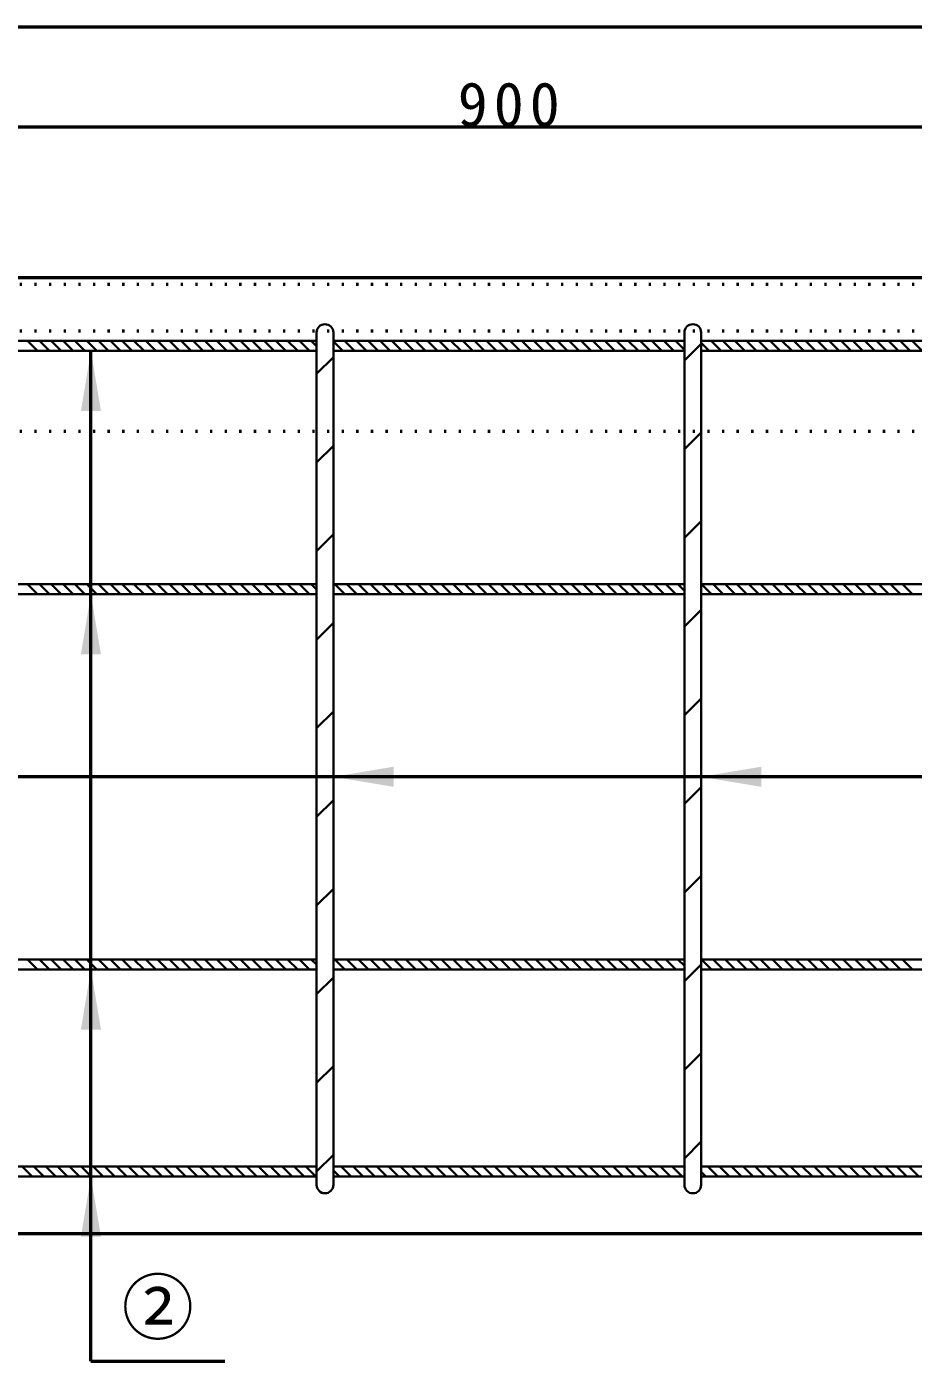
# Model space of a CAD drawing. Units: millimetres, scale not verified. Extents: x -2102 to 2102, y -1485 to 1485.
# Drawn here: x 1043 to 1574, y -552 to 246 of the extents above; entities that cross this region are included whole.
import ezdxf
from ezdxf.enums import TextEntityAlignment as Align

# ---------------------------------------------------------------- set-up
doc = ezdxf.new("R2010")
doc.units = ezdxf.units.MM
doc.header["$LTSCALE"] = 5
doc.linetypes.add('DOTTED', pattern=[1.75, 0.25, -1.5])
doc.layers.add('0-0_V-nasSTD', color=7, linetype='Continuous', lineweight=35)
doc.layers.add('0-1_0', color=7, linetype='Continuous', lineweight=50)
doc.styles.add('ＭＳ ゴシック', font='')
doc.styles.get('ＭＳ ゴシック').set_extended_font_data('MS Gothic')

msp = doc.modelspace()

# ---------------------------------------------------------------- linework, layer by layer
at = {"layer": '0-0_V-nasSTD'}
for p, q in [((946.85, 58.38), (1216.85, 58.38)), ((1043.966, 58.38), (1049.966, 52.38)), ((1051.037, 58.38), (1057.037, 52.38)), ((1058.108, 58.38), (1064.108, 52.38)), ((1065.179, 58.38), (1071.179, 52.38)), ((1072.25, 58.38), (1078.25, 52.38)), ((1079.321, 58.38), (1085.321, 52.38)), ((1086.392, 58.38), (1092.392, 52.38)), ((1093.463, 58.38), (1099.463, 52.38)), ((1100.534, 58.38), (1106.534, 52.38)), ((1107.605, 58.38), (1113.605, 52.38)), ((1114.677, 58.38), (1120.677, 52.38)), ((1121.748, 58.38), (1127.748, 52.38)), ((1128.819, 58.38), (1134.819, 52.38)), ((1135.89, 58.38), (1141.89, 52.38)), ((1142.961, 58.38), (1148.961, 52.38)), ((1150.032, 58.38), (1156.032, 52.38)), ((1157.103, 58.38), (1163.103, 52.38)), ((1164.174, 58.38), (1170.174, 52.38)), ((1171.245, 58.38), (1177.245, 52.38)), ((1178.316, 58.38), (1184.316, 52.38)), ((1185.387, 58.38), (1191.387, 52.38)), ((1192.458, 58.38), (1198.458, 52.38)), ((1199.529, 58.38), (1205.529, 52.38)), ((1206.6, 58.38), (1212.6, 52.38)), ((1213.671, 58.38), (1216.85, 55.202)), ((1216.85, -446.62), (1216.85, 63.38)), ((1226.85, 63.38), (1226.85, -446.62)), ((1226.85, 58.38), (1436.85, 58.38)), ((1226.85, 58.044), (1232.514, 52.38)), ((1233.585, 58.38), (1239.585, 52.38)), ((1240.656, 58.38), (1246.656, 52.38)), ((1247.727, 58.38), (1253.727, 52.38)), ((1254.798, 58.38), (1260.798, 52.38)), ((1261.87, 58.38), (1267.87, 52.38)), ((1268.941, 58.38), (1274.941, 52.38)), ((1276.012, 58.38), (1282.012, 52.38)), ((1283.083, 58.38), (1289.083, 52.38)), ((1290.154, 58.38), (1296.154, 52.38)), ((1297.225, 58.38), (1303.225, 52.38)), ((1304.296, 58.38), (1310.296, 52.38)), ((1311.367, 58.38), (1317.367, 52.38)), ((1318.438, 58.38), (1324.438, 52.38)), ((1325.509, 58.38), (1331.509, 52.38)), ((1332.58, 58.38), (1338.58, 52.38)), ((1339.651, 58.38), (1345.651, 52.38)), ((1346.722, 58.38), (1352.722, 52.38)), ((1353.793, 58.38), (1359.793, 52.38)), ((1360.864, 58.38), (1366.864, 52.38)), ((1367.936, 58.38), (1373.936, 52.38)), ((1375.007, 58.38), (1381.007, 52.38)), ((1382.078, 58.38), (1388.078, 52.38)), ((1389.149, 58.38), (1395.149, 52.38)), ((1396.22, 58.38), (1402.22, 52.38)), ((1403.291, 58.38), (1409.291, 52.38)), ((1410.362, 58.38), (1416.362, 52.38)), ((1417.433, 58.38), (1423.433, 52.38)), ((1424.504, 58.38), (1430.504, 52.38)), ((1431.575, 58.38), (1436.85, 53.105)), ((1436.85, -446.62), (1436.85, 63.38)), ((1436.85, 46.596), (1446.85, 56.596)), ((1446.85, 63.38), (1446.85, -446.62)), ((1446.85, 58.38), (1651.85, 58.38)), ((1446.85, 57.247), (1451.717, 52.38)), ((1452.788, 58.38), (1458.788, 52.38)), ((1459.859, 58.38), (1465.859, 52.38)), ((1466.931, 58.38), (1472.931, 52.38)), ((1474.002, 58.38), (1480.002, 52.38)), ((1481.073, 58.38), (1487.073, 52.38)), ((1488.144, 58.38), (1494.144, 52.38)), ((1495.215, 58.38), (1501.215, 52.38)), ((1502.286, 58.38), (1508.286, 52.38)), ((1509.357, 58.38), (1515.357, 52.38)), ((1516.428, 58.38), (1522.428, 52.38)), ((1523.499, 58.38), (1529.499, 52.38)), ((1530.57, 58.38), (1536.57, 52.38)), ((1537.641, 58.38), (1543.641, 52.38)), ((1544.712, 58.38), (1550.712, 52.38)), ((1551.783, 58.38), (1557.783, 52.38)), ((1558.854, 58.38), (1564.854, 52.38)), ((1565.925, 58.38), (1571.925, 52.38)), ((1572.997, 58.38), (1578.997, 52.38)), ((946.85, 52.38), (1216.85, 52.38)), ((1216.85, 38.728), (1226.85, 48.728)), ((1436.85, 52.38), (1226.85, 52.38)), ((1446.85, 52.38), (1651.85, 52.38)), ((1436.85, -6.437), (1446.85, 3.563)), ((1216.85, -14.305), (1226.85, -4.305)), ((1436.85, -59.47), (1446.85, -49.47)), ((1216.85, -67.338), (1226.85, -57.338)), ((946.85, -87.174), (1216.85, -87.174)), ((1043.966, -87.174), (1049.966, -93.174)), ((1051.037, -87.174), (1057.037, -93.174)), ((1058.108, -87.174), (1064.108, -93.174)), ((1065.179, -87.174), (1071.179, -93.174)), ((1072.25, -87.174), (1078.25, -93.174)), ((1079.321, -87.174), (1085.321, -93.174)), ((1086.392, -87.174), (1092.392, -93.174)), ((1093.463, -87.174), (1099.463, -93.174)), ((1100.534, -87.174), (1106.534, -93.174)), ((1107.605, -87.174), (1113.605, -93.174)), ((1114.677, -87.174), (1120.677, -93.174)), ((1121.748, -87.174), (1127.748, -93.174)), ((1128.819, -87.174), (1134.819, -93.174)), ((1135.89, -87.174), (1141.89, -93.174)), ((1142.961, -87.174), (1148.961, -93.174)), ((1150.032, -87.174), (1156.032, -93.174)), ((1157.103, -87.174), (1163.103, -93.174)), ((1164.174, -87.174), (1170.174, -93.174)), ((1171.245, -87.174), (1177.245, -93.174)), ((1178.316, -87.174), (1184.316, -93.174)), ((1185.387, -87.174), (1191.387, -93.174)), ((1192.458, -87.174), (1198.458, -93.174)), ((1199.529, -87.174), (1205.529, -93.174)), ((1206.6, -87.174), (1212.6, -93.174)), ((1213.671, -87.174), (1216.85, -90.353)), ((1226.85, -87.174), (1436.85, -87.174)), ((1227.814, -87.174), (1233.814, -93.174)), ((1234.885, -87.174), (1240.885, -93.174)), ((1241.956, -87.174), (1247.956, -93.174)), ((1249.027, -87.174), (1255.027, -93.174)), ((1256.098, -87.174), (1262.098, -93.174)), ((1263.169, -87.174), (1269.169, -93.174)), ((1270.24, -87.174), (1276.24, -93.174)), ((1277.311, -87.174), (1283.311, -93.174)), ((1284.382, -87.174), (1290.382, -93.174)), ((1291.453, -87.174), (1297.453, -93.174)), ((1298.524, -87.174), (1304.524, -93.174)), ((1305.595, -87.174), (1311.595, -93.174)), ((1312.666, -87.174), (1318.666, -93.174)), ((1319.738, -87.174), (1325.738, -93.174)), ((1326.809, -87.174), (1332.809, -93.174)), ((1333.88, -87.174), (1339.88, -93.174)), ((1340.951, -87.174), (1346.951, -93.174)), ((1348.022, -87.174), (1354.022, -93.174)), ((1355.093, -87.174), (1361.093, -93.174)), ((1362.164, -87.174), (1368.164, -93.174)), ((1369.235, -87.174), (1375.235, -93.174)), ((1376.306, -87.174), (1382.306, -93.174)), ((1383.377, -87.174), (1389.377, -93.174)), ((1390.448, -87.174), (1396.448, -93.174)), ((1397.519, -87.174), (1403.519, -93.174)), ((1404.59, -87.174), (1410.59, -93.174)), ((1411.661, -87.174), (1417.661, -93.174)), ((1418.732, -87.174), (1424.732, -93.174)), ((1425.804, -87.174), (1431.804, -93.174)), ((1432.875, -87.174), (1436.85, -91.15)), ((1446.85, -87.174), (1651.85, -87.174)), ((1447.017, -87.174), (1453.017, -93.174)), ((1454.088, -87.174), (1460.088, -93.174)), ((1461.159, -87.174), (1467.159, -93.174)), ((1468.23, -87.174), (1474.23, -93.174)), ((1475.301, -87.174), (1481.301, -93.174)), ((1482.372, -87.174), (1488.372, -93.174)), ((1489.443, -87.174), (1495.443, -93.174)), ((1496.514, -87.174), (1502.514, -93.174)), ((1503.585, -87.174), (1509.585, -93.174)), ((1510.656, -87.174), (1516.656, -93.174)), ((1517.727, -87.174), (1523.727, -93.174)), ((1524.798, -87.174), (1530.798, -93.174)), ((1531.87, -87.174), (1537.87, -93.174)), ((1538.941, -87.174), (1544.941, -93.174)), ((1546.012, -87.174), (1552.012, -93.174)), ((1553.083, -87.174), (1559.083, -93.174)), ((1560.154, -87.174), (1566.154, -93.174)), ((1567.225, -87.174), (1573.225, -93.174)), ((946.85, -93.174), (1216.85, -93.174)), ((1436.85, -93.174), (1226.85, -93.174)), ((1446.85, -93.174), (1651.85, -93.174)), ((1436.85, -112.503), (1446.85, -102.503)), ((1216.85, -120.371), (1226.85, -110.371)), ((1436.85, -165.536), (1446.85, -155.536)), ((1216.85, -173.404), (1226.85, -163.404)), ((1436.85, -218.569), (1446.85, -208.569)), ((1216.85, -226.437), (1226.85, -216.437)), ((1436.85, -271.602), (1446.85, -261.602)), ((1216.85, -279.47), (1226.85, -269.47)), ((946.85, -311.62), (1216.85, -311.62)), ((946.85, -317.62), (1216.85, -317.62)), ((1043.966, -311.62), (1049.966, -317.62)), ((1051.037, -311.62), (1057.037, -317.62)), ((1058.108, -311.62), (1064.108, -317.62)), ((1065.179, -311.62), (1071.179, -317.62)), ((1072.25, -311.62), (1078.25, -317.62)), ((1079.321, -311.62), (1085.321, -317.62)), ((1086.392, -311.62), (1092.392, -317.62)), ((1093.463, -311.62), (1099.463, -317.62)), ((1100.534, -311.62), (1106.534, -317.62)), ((1107.605, -311.62), (1113.605, -317.62)), ((1114.677, -311.62), (1120.677, -317.62)), ((1121.748, -311.62), (1127.748, -317.62)), ((1128.819, -311.62), (1134.819, -317.62)), ((1135.89, -311.62), (1141.89, -317.62)), ((1142.961, -311.62), (1148.961, -317.62)), ((1150.032, -311.62), (1156.032, -317.62)), ((1157.103, -311.62), (1163.103, -317.62)), ((1164.174, -311.62), (1170.174, -317.62)), ((1171.245, -311.62), (1177.245, -317.62)), ((1178.316, -311.62), (1184.316, -317.62)), ((1185.387, -311.62), (1191.387, -317.62)), ((1192.458, -311.62), (1198.458, -317.62)), ((1199.529, -311.62), (1205.529, -317.62)), ((1206.6, -311.62), (1212.6, -317.62)), ((1213.671, -311.62), (1216.85, -314.798)), ((1226.85, -311.62), (1436.85, -311.62)), ((1436.85, -317.62), (1226.85, -317.62)), ((1227.814, -311.62), (1233.814, -317.62)), ((1234.885, -311.62), (1240.885, -317.62)), ((1241.956, -311.62), (1247.956, -317.62)), ((1249.027, -311.62), (1255.027, -317.62)), ((1256.098, -311.62), (1262.098, -317.62)), ((1263.169, -311.62), (1269.169, -317.62)), ((1270.24, -311.62), (1276.24, -317.62)), ((1277.311, -311.62), (1283.311, -317.62)), ((1284.382, -311.62), (1290.382, -317.62)), ((1291.453, -311.62), (1297.453, -317.62)), ((1298.524, -311.62), (1304.524, -317.62)), ((1305.595, -311.62), (1311.595, -317.62)), ((1312.666, -311.62), (1318.666, -317.62)), ((1319.738, -311.62), (1325.738, -317.62)), ((1326.809, -311.62), (1332.809, -317.62)), ((1333.88, -311.62), (1339.88, -317.62)), ((1340.951, -311.62), (1346.951, -317.62)), ((1348.022, -311.62), (1354.022, -317.62)), ((1355.093, -311.62), (1361.093, -317.62)), ((1362.164, -311.62), (1368.164, -317.62)), ((1369.235, -311.62), (1375.235, -317.62)), ((1376.306, -311.62), (1382.306, -317.62)), ((1383.377, -311.62), (1389.377, -317.62)), ((1390.448, -311.62), (1396.448, -317.62)), ((1397.519, -311.62), (1403.519, -317.62)), ((1404.59, -311.62), (1410.59, -317.62)), ((1411.661, -311.62), (1417.661, -317.62)), ((1418.732, -311.62), (1424.732, -317.62)), ((1425.804, -311.62), (1431.804, -317.62)), ((1432.875, -311.62), (1436.85, -315.595)), ((1436.85, -324.635), (1446.85, -314.635)), ((1446.85, -311.62), (1651.85, -311.62)), ((1446.85, -317.62), (1651.85, -317.62)), ((1447.017, -311.62), (1453.017, -317.62)), ((1454.088, -311.62), (1460.088, -317.62)), ((1461.159, -311.62), (1467.159, -317.62)), ((1468.23, -311.62), (1474.23, -317.62)), ((1475.301, -311.62), (1481.301, -317.62)), ((1482.372, -311.62), (1488.372, -317.62)), ((1489.443, -311.62), (1495.443, -317.62)), ((1496.514, -311.62), (1502.514, -317.62)), ((1503.585, -311.62), (1509.585, -317.62)), ((1510.656, -311.62), (1516.656, -317.62)), ((1517.727, -311.62), (1523.727, -317.62)), ((1524.798, -311.62), (1530.798, -317.62)), ((1531.87, -311.62), (1537.87, -317.62)), ((1538.941, -311.62), (1544.941, -317.62)), ((1546.012, -311.62), (1552.012, -317.62)), ((1553.083, -311.62), (1559.083, -317.62)), ((1560.154, -311.62), (1566.154, -317.62)), ((1567.225, -311.62), (1573.225, -317.62)), ((1216.85, -332.503), (1226.85, -322.503)), ((1436.85, -377.668), (1446.85, -367.668)), ((1216.85, -385.536), (1226.85, -375.536)), ((1436.85, -430.701), (1446.85, -420.701)), ((1216.85, -438.569), (1226.85, -428.569)), ((946.85, -435.62), (1216.85, -435.62)), ((1040.687, -435.62), (1046.687, -441.62)), ((1047.758, -435.62), (1053.758, -441.62)), ((1054.829, -435.62), (1060.829, -441.62)), ((1061.9, -435.62), (1067.9, -441.62)), ((1068.971, -435.62), (1074.971, -441.62)), ((1076.042, -435.62), (1082.042, -441.62)), ((1083.113, -435.62), (1089.113, -441.62)), ((1090.184, -435.62), (1096.184, -441.62)), ((1097.255, -435.62), (1103.255, -441.62)), ((1104.326, -435.62), (1110.326, -441.62)), ((1111.397, -435.62), (1117.397, -441.62)), ((1118.468, -435.62), (1124.468, -441.62)), ((1125.539, -435.62), (1131.539, -441.62)), ((1132.611, -435.62), (1138.611, -441.62)), ((1139.682, -435.62), (1145.682, -441.62)), ((1146.753, -435.62), (1152.753, -441.62)), ((1153.824, -435.62), (1159.824, -441.62)), ((1160.895, -435.62), (1166.895, -441.62)), ((1167.966, -435.62), (1173.966, -441.62)), ((1175.037, -435.62), (1181.037, -441.62)), ((1182.108, -435.62), (1188.108, -441.62)), ((1189.179, -435.62), (1195.179, -441.62)), ((1196.25, -435.62), (1202.25, -441.62)), ((1203.321, -435.62), (1209.321, -441.62)), ((1210.392, -435.62), (1216.392, -441.62)), ((1226.85, -435.62), (1436.85, -435.62)), ((1226.85, -437.936), (1230.534, -441.62)), ((1231.605, -435.62), (1237.605, -441.62)), ((1238.677, -435.62), (1244.677, -441.62)), ((1245.748, -435.62), (1251.748, -441.62)), ((1252.819, -435.62), (1258.819, -441.62)), ((1259.89, -435.62), (1265.89, -441.62)), ((1266.961, -435.62), (1272.961, -441.62)), ((1274.032, -435.62), (1280.032, -441.62)), ((1281.103, -435.62), (1287.103, -441.62)), ((1288.174, -435.62), (1294.174, -441.62)), ((1295.245, -435.62), (1301.245, -441.62)), ((1302.316, -435.62), (1308.316, -441.62)), ((1309.387, -435.62), (1315.387, -441.62)), ((1316.458, -435.62), (1322.458, -441.62)), ((1323.529, -435.62), (1329.529, -441.62)), ((1330.6, -435.62), (1336.6, -441.62)), ((1337.671, -435.62), (1343.671, -441.62)), ((1344.743, -435.62), (1350.743, -441.62)), ((1351.814, -435.62), (1357.814, -441.62)), ((1358.885, -435.62), (1364.885, -441.62)), ((1365.956, -435.62), (1371.956, -441.62)), ((1373.027, -435.62), (1379.027, -441.62)), ((1380.098, -435.62), (1386.098, -441.62)), ((1387.169, -435.62), (1393.169, -441.62)), ((1394.24, -435.62), (1400.24, -441.62)), ((1401.311, -435.62), (1407.311, -441.62)), ((1408.382, -435.62), (1414.382, -441.62)), ((1415.453, -435.62), (1421.453, -441.62)), ((1422.524, -435.62), (1428.524, -441.62)), ((1429.595, -435.62), (1435.595, -441.62)), ((1436.666, -435.62), (1436.85, -435.804)), ((1446.85, -435.62), (1651.85, -435.62)), ((1446.85, -438.732), (1449.738, -441.62)), ((1450.809, -435.62), (1456.809, -441.62)), ((1457.88, -435.62), (1463.88, -441.62)), ((1464.951, -435.62), (1470.951, -441.62)), ((1472.022, -435.62), (1478.022, -441.62)), ((1479.093, -435.62), (1485.093, -441.62)), ((1486.164, -435.62), (1492.164, -441.62)), ((1493.235, -435.62), (1499.235, -441.62)), ((1500.306, -435.62), (1506.306, -441.62)), ((1507.377, -435.62), (1513.377, -441.62)), ((1514.448, -435.62), (1520.448, -441.62)), ((1521.519, -435.62), (1527.519, -441.62)), ((1528.59, -435.62), (1534.59, -441.62)), ((1535.661, -435.62), (1541.661, -441.62)), ((1542.732, -435.62), (1548.732, -441.62)), ((1549.804, -435.62), (1555.804, -441.62)), ((1556.875, -435.62), (1562.875, -441.62)), ((1563.946, -435.62), (1569.946, -441.62)), ((1571.017, -435.62), (1577.017, -441.62)), ((946.85, -441.62), (1216.85, -441.62)), ((1436.85, -441.62), (1226.85, -441.62)), ((1446.85, -441.62), (1651.85, -441.62))]:
    msp.add_line(p, q, dxfattribs=at)
at = {"layer": '0-0_V-nasSTD', "lineweight": 50}
for p, q in [((1081.85, -552.12), (1081.85, 52.38)), ((1934.85, -202.397), (831.85, -202.397))]:
    msp.add_line(p, q, dxfattribs=at)
at = {"layer": '0-0_V-nasSTD'}
for centre, start, end in [((1221.85, 63.38), 0, 180), ((1441.85, 63.38), 0, 180), ((1221.85, -446.62), 180, 0), ((1441.85, -446.62), 180, 0)]:
    msp.add_arc(centre, 5, start, end, dxfattribs=at)
for points in [[(1075.85, 16.38), (1081.85, 52.38), (1087.85, 16.38)], [(1075.85, -129.174), (1081.85, -93.174), (1087.85, -129.174)], [(1226.85, -202.397), (1262.85, -208.397), (1262.85, -196.397)], [(1446.85, -202.397), (1482.85, -208.397), (1482.85, -196.397)], [(1075.85, -353.62), (1081.85, -317.62), (1087.85, -353.62)], [(1075.85, -477.62), (1081.85, -441.62), (1087.85, -477.62)]]:
    msp.add_solid(points, dxfattribs=at)
at = {"layer": '0-1_0'}
for p, q in [((-168.15, 246.38), (1831.85, 246.38)), ((881.85, 186.38), (1781.85, 186.38)), ((-168.15, 96.38), (1831.85, 96.38)), ((-168.15, -475.62), (1831.85, -475.62)), ((1081.85, -552.12), (1161.85, -552.12))]:
    msp.add_line(p, q, dxfattribs=at)
at = {"layer": '0-1_0', "linetype": 'DOTTED'}
for p, q in [((-168.15, 92.38), (1831.85, 92.38)), ((-168.15, 64.38), (1831.85, 64.38)), ((-168.15, 4.38), (1831.85, 4.38))]:
    msp.add_line(p, q, dxfattribs=at)

# ---------------------------------------------------------------- texts
at = {"layer": '0-0_V-nasSTD', "style": 'ＭＳ ゴシック'}
msp.add_text('②', height=31.67, dxfattribs=at).set_placement((1100.25, -545.12), align=Align.BOTTOM_LEFT)
at = {"layer": '0-0_V-nasSTD', "insert": (1301.25, 186.38), "char_height": 26.39, "attachment_point": 7, "style": 'ＭＳ ゴシック'}
msp.add_mtext('\\T1.2;900', dxfattribs=at)

doc.saveas('drawing.dxf')
